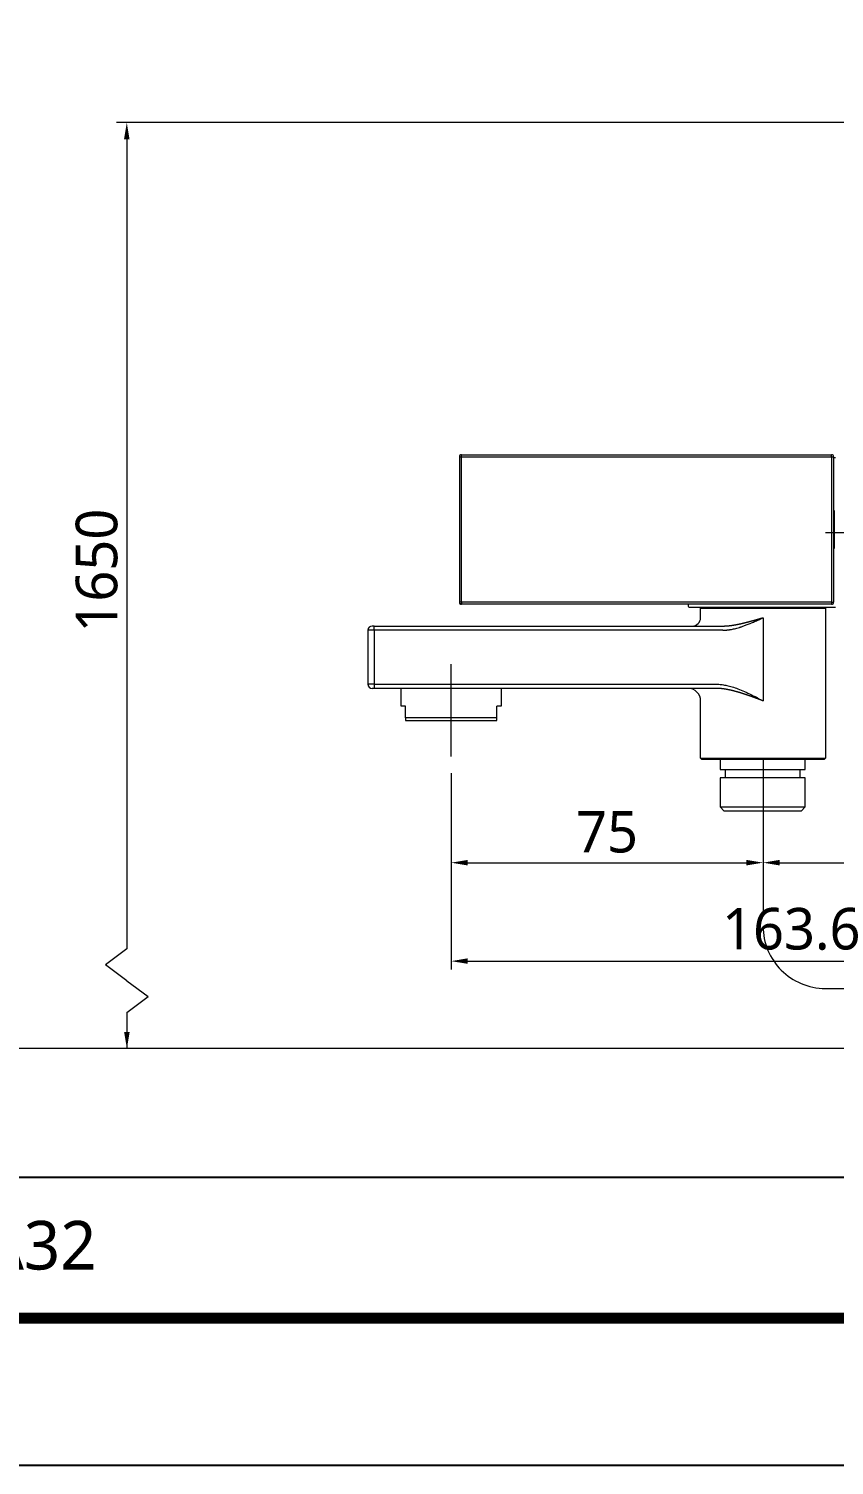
# Model space of a CAD drawing. Extents: x 4035 to 5163, y 0 to 827.
# Drawn here: x 4597.3 to 4791, y 0 to 345.6 of the extents above; entities that cross this region are included whole.
import ezdxf

# ---------------------------------------------------------------- set-up
doc = ezdxf.new("R2010")
doc.units = 0
doc.header["$LTSCALE"] = 30
doc.header["$MEASUREMENT"] = 0
doc.header["$PDMODE"] = 3
doc.header["$PDSIZE"] = -10
doc.linetypes.add('CENTER', pattern=[2, 1.25, -0.25, 0.25, -0.25])
doc.linetypes.add('HIDDEN2', pattern=[4.7625, 3.175, -1.5875])
doc.layers.get('0').update_dxf_attribs({"linetype": 'CONTINUOUS'})
doc.layers.get('DEFPOINTS').update_dxf_attribs({"linetype": 'CONTINUOUS'})
for name, color, linetype in [('1', 7, 'CONTINUOUS'), ('2', 1, 'HIDDEN2'), ('DEF_LAYER_ASSEM_MEMBER', 7, 'CONTINUOUS')]:
    doc.layers.add(name, color=color, linetype=linetype)
doc.layers.add('치수선', color=7, linetype='CONTINUOUS', lineweight=20)
doc.styles.add('Daelim Dimension', font='NanumGothic.ttf')
doc.dimstyles.new('DEFAULT', dxfattribs={"dimscale": 2, "dimtxt": 2, "dimasz": 2, "dimexe": 0, "dimexo": 2, "dimgap": 1, "dimtad": 1, "dimdec": 1, "dimzin": 9, "dimdsep": 46, "dimtxsty": 'Daelim Dimension', "dimcen": 0.5, "dimclrd": 252, "dimclre": 252, "dimclrt": 3, "dimadec": 1, "dimazin": 0, "dimtfac": 1, "dimtdec": 1, "dimtix": 1, "dimtmove": 0, "dimatfit": 3, "dimfxl": 1, "dimtolj": 1, "dimtzin": 1, "dimlwd": 9, "dimlwe": 9, "dimarcsym": 0})

# ---------------------------------------------------------------- blocks, each defined once
blk = doc.blocks.new('*D7')
at = {"color": 5, "lineweight": 9, "ltscale": 0.5, "transparency": 16777216}
for p, q in [((4698.91, 166.52), (4698.91, 142.97)), ((4773.91, 153.4), (4773.91, 142.97)), ((4702.91, 144.97), (4769.91, 144.97))]:
    blk.add_line(p, q, dxfattribs=at)
at = {"color": 5, "ltscale": 0.5, "transparency": 16777216}
for points in [[(4702.91, 145.64), (4702.91, 144.31), (4698.91, 144.97)], [(4769.91, 145.64), (4769.91, 144.31), (4773.91, 144.97)]]:
    blk.add_solid(points, dxfattribs=at)
at = {"layer": 'DEFPOINTS', "color": 0, "ltscale": 0.5, "transparency": 16777216}
for p in [(4698.91, 170.52), (4773.91, 157.4), (4773.91, 144.97)]:
    blk.add_point(p, dxfattribs=at)
at = {"color": 7, "ltscale": 0.5, "transparency": 16777216, "insert": (4736.41, 152.36), "char_height": 10, "attachment_point": 5, "style": 'Daelim Dimension'}
blk.add_mtext('\\A1;75', dxfattribs=at)
blk = doc.blocks.new('*D8')
at = {"color": 5, "lineweight": 9, "ltscale": 0.5, "transparency": 16777216}
for p, q in [((4773.91, 149.59), (4773.91, 142.97)), ((4862.5, 149.59), (4862.5, 142.97)), ((4777.91, 144.97), (4858.5, 144.97))]:
    blk.add_line(p, q, dxfattribs=at)
at = {"color": 5, "ltscale": 0.5, "transparency": 16777216}
for points in [[(4777.91, 145.64), (4777.91, 144.31), (4773.91, 144.97)], [(4858.5, 145.64), (4858.5, 144.31), (4862.5, 144.97)]]:
    blk.add_solid(points, dxfattribs=at)
at = {"layer": 'DEFPOINTS', "color": 0, "ltscale": 0.5, "transparency": 16777216}
for p in [(4773.91, 153.59), (4862.5, 153.59), (4862.5, 144.97)]:
    blk.add_point(p, dxfattribs=at)
at = {"color": 7, "ltscale": 0.5, "transparency": 16777216, "insert": (4818.21, 152.67), "char_height": 10, "attachment_point": 5, "style": 'Daelim Dimension'}
blk.add_mtext('\\A1;88.6', dxfattribs=at)
blk = doc.blocks.new('*D9')
at = {"color": 5, "lineweight": 9, "ltscale": 0.5, "transparency": 16777216}
for p, q in [((4698.91, 166.52), (4698.91, 119.29)), ((4862.5, 149.59), (4862.5, 119.29)), ((4702.91, 121.29), (4858.5, 121.29))]:
    blk.add_line(p, q, dxfattribs=at)
at = {"color": 5, "ltscale": 0.5, "transparency": 16777216}
for points in [[(4702.91, 121.96), (4702.91, 120.63), (4698.91, 121.29)], [(4858.5, 121.96), (4858.5, 120.63), (4862.5, 121.29)]]:
    blk.add_solid(points, dxfattribs=at)
at = {"layer": 'DEFPOINTS', "color": 0, "ltscale": 0.5, "transparency": 16777216}
for p in [(4698.91, 170.52), (4862.5, 153.59), (4862.5, 121.29)]:
    blk.add_point(p, dxfattribs=at)
at = {"color": 7, "ltscale": 0.5, "transparency": 16777216, "insert": (4780.71, 128.99), "char_height": 10, "attachment_point": 5, "style": 'Daelim Dimension'}
blk.add_mtext('\\A1;163.6', dxfattribs=at)

msp = doc.modelspace()

# ---------------------------------------------------------------- linework, layer by layer
at = {"color": 5, "lineweight": 9, "ltscale": 0.5}
for p, q in [((4810.76, 323.03), (4618.41, 323.03)), ((4620.93, 319.03), (4620.93, 124.26)), ((4620.93, 124.26), (4615.82, 120.42)), ((4620.93, 116.58), (4615.82, 120.42)), ((4620.93, 116.58), (4626.04, 112.74)), ((4620.93, 108.91), (4626.04, 112.74)), ((4620.93, 108.91), (4620.93, 100.34)), ((4620.93, 108.91), (4620.93, 104.23))]:
    msp.add_line(p, q, dxfattribs=at)
at = {"color": 5}
msp.add_line((4053.17, 69.28), (4961.76, 69.28), dxfattribs=at)
at = {"ltscale": 0.5}
msp.add_lwpolyline([(4035.03, 0), (5163.43, 0), (5163.43, 826.8), (4035.03, 826.8)], close=True, dxfattribs=at)
at = {"color": 5, "linetype": 'ByBlock', "lineweight": 200, "const_width": 2.6}
msp.add_lwpolyline([(4053.17, 35.4), (5145.17, 35.4), (5145.17, 807.6), (4053.17, 807.6)], close=True, dxfattribs=at)
at = {"color": 5, "ltscale": 0.5}
for points in [[(4620.24, 319.03), (4621.57, 319.03), (4620.91, 323.03)], [(4620.26, 104.23), (4621.6, 104.23), (4620.93, 100.23)]]:
    msp.add_solid(points, dxfattribs=at)
at = {"layer": '1', "color": 7, "linetype": 'Continuous', "lineweight": 18}
for p, q in [((4700.89, 242.63), (4700.89, 207.63)), ((4701.39, 243.13), (4790.39, 243.13)), ((4790.89, 242.63), (4790.89, 207.63)), ((4790.99, 229.52), (4790.99, 220.72)), ((4790.9, 228.03), (4790.89, 228.03)), ((4790.9, 228.03), (4790.89, 228.03)), ((4790.89, 227.72), (4790.9, 227.72)), ((4790.89, 227.71), (4790.89, 227.71)), ((4790.89, 227.22), (4790.89, 227.22)), ((4790.9, 227.08), (4790.89, 227.08)), ((4790.89, 223.17), (4790.9, 223.17)), ((4790.89, 223.03), (4790.89, 223.03)), ((4790.89, 222.54), (4790.89, 222.54)), ((4790.9, 222.53), (4790.89, 222.53)), ((4790.89, 222.21), (4790.9, 222.21)), ((4790.89, 222.21), (4790.9, 222.21)), ((4790.39, 207.13), (4701.39, 207.13)), ((4759.11, 206.41), (4758.91, 206.21)), ((4758.91, 206.21), (4788.91, 206.21)), ((4758.91, 203.91), (4758.91, 206.21)), ((4788.91, 206.21), (4788.71, 206.41)), ((4788.91, 206.21), (4788.91, 170.11)), ((4678.91, 200.91), (4678.91, 187.91)), ((4680.41, 201.91), (4679.91, 201.91)), ((4680.41, 201.84), (4680.41, 201.91)), ((4679.02, 187.91), (4678.91, 187.91)), ((4680.41, 186.91), (4679.91, 186.91)), ((4686.91, 182.61), (4686.91, 186.91)), ((4710.91, 186.91), (4710.91, 182.61)), ((4758.91, 170.11), (4758.91, 183.91)), ((4687.91, 182.61), (4686.91, 182.61)), ((4710.91, 182.61), (4709.91, 182.61)), ((4709.7, 179.11), (4688.12, 179.11)), ((4758.91, 170.11), (4759.11, 169.91)), ((4758.91, 170.11), (4788.91, 170.11)), ((4759.11, 169.91), (4788.71, 169.91)), ((4763.58, 169.91), (4763.58, 167.4)), ((4784.08, 167.4), (4784.08, 169.91)), ((4788.71, 169.91), (4788.91, 170.11)), ((4763.58, 167.4), (4784.08, 167.4)), ((4764.83, 167.4), (4764.83, 165.4)), ((4782.83, 165.4), (4782.83, 167.4)), ((4784.08, 165.4), (4763.58, 165.4)), ((4763.58, 165.4), (4763.58, 158.4)), ((4784.08, 158.4), (4784.08, 165.4)), ((4763.58, 158.4), (4784.08, 158.4)), ((4763.58, 158.4), (4764.58, 157.4)), ((4783.08, 157.4), (4764.58, 157.4)), ((4783.08, 157.4), (4784.08, 158.4))]:
    msp.add_line(p, q, dxfattribs=at)
at = {"layer": '1', "color": 7, "linetype": 'Continuous', "lineweight": 13}
for p, q in [((4700.89, 242.63), (4701.39, 242.63)), ((4701.39, 242.63), (4701.39, 243.13)), ((4701.39, 207.63), (4701.39, 242.63)), ((4701.39, 242.63), (4790.39, 242.63)), ((4790.39, 242.63), (4790.39, 243.13)), ((4790.39, 242.63), (4790.89, 242.63)), ((4790.39, 242.63), (4790.39, 207.63)), ((4790.9, 228.02), (4790.89, 228.02)), ((4790.89, 227.71), (4790.89, 227.67)), ((4790.89, 227.67), (4790.89, 227.67)), ((4790.89, 227.67), (4790.89, 227.38)), ((4790.89, 227.38), (4790.89, 227.38)), ((4790.89, 227.38), (4790.89, 227.22)), ((4790.9, 228.02), (4790.9, 227.72)), ((4790.9, 227.08), (4790.9, 223.17)), ((4790.89, 223.03), (4790.89, 222.87)), ((4790.89, 222.87), (4790.89, 222.58)), ((4790.89, 222.87), (4790.89, 222.87)), ((4790.89, 222.58), (4790.89, 222.54)), ((4790.89, 222.58), (4790.89, 222.58)), ((4790.9, 222.23), (4790.89, 222.23)), ((4790.9, 222.53), (4790.9, 222.23)), ((4701.39, 207.63), (4700.89, 207.63)), ((4790.39, 207.63), (4701.39, 207.63)), ((4701.39, 207.63), (4701.39, 207.27)), ((4790.39, 207.63), (4790.89, 207.63)), ((4790.39, 207.63), (4790.39, 207.13)), ((4701.39, 207.27), (4701.39, 207.13)), ((4680.41, 200.91), (4678.91, 200.91)), ((4680.41, 200.91), (4680.41, 201.84)), ((4680.41, 200.91), (4680.41, 187.91)), ((4680.41, 187.91), (4679.02, 187.91)), ((4680.41, 187.91), (4680.41, 186.91)), ((4680.41, 187.91), (4762.6, 187.91))]:
    msp.add_line(p, q, dxfattribs=at)
at = {"layer": '1', "color": 7, "linetype": 'Continuous', "lineweight": 18}
for centre, radius, start, end in [((4701.39, 242.63), 0.5, 90, 180), ((4790.39, 242.63), 0.5, 0, 90), ((4791.09, 229.52), 0.1, 90, 180), ((4790.89, 227.81), 0.1, 270, 359.9995), ((4790.89, 222.44), 0.1, 0.0005, 90), ((4791.09, 220.72), 0.1, 180, 270), ((4701.39, 207.63), 0.5, 180, 270), ((4790.39, 207.63), 0.5, 270, 0), ((4679.91, 200.91), 1, 90, 180), ((4756.91, 203.91), 2, 270, 359.9767), ((4679.91, 187.91), 1, 180, 270), ((4755.91, 183.91), 3, 359.9774, 90)]:
    msp.add_arc(centre, radius, start, end, dxfattribs=at)
for centre, ratio, start_param, end_param in [((4790.89, 228.11), 0.892029, 4.738809, 6.283507), ((4790.89, 227.19), 0.364402, 0, 1.570815), ((4790.89, 227.8), 0.799, 4.738349, 5.728647), ((4790.89, 227.14), 0.601331, 4.738816, 6.283434), ((4790.89, 223.06), 0.364402, 4.712435, 6.283135), ((4790.89, 223.11), 0.601331, 6.283061, 7.827678), ((4790.89, 222.45), 0.799, 0.554539, 1.544838), ((4790.89, 222.14), 0.892029, 6.283028, 7.827651)]:
    msp.add_ellipse(centre, major_axis=(0.1, 0), ratio=ratio, start_param=start_param, end_param=end_param, dxfattribs=at)
at = {"layer": '1', "color": 7, "linetype": 'Continuous', "lineweight": 13}
for centre, major_axis, ratio, start_param, end_param in [((4790.89, 227.75), (-0.1, 0), 0.749281, 1.570796, 3.141593), ((4790.89, 227.44), (0.1, 0), 0.662252, 4.712389, 6.283151), ((4790.89, 222.81), (-0.1, 0), 0.662252, 3.141593, 4.712389), ((4790.89, 222.5), (0.1, 0), 0.749281, 0.000034, 1.570796), ((4701.39, 207.63), (-0.5, 0), 0.707107, 0, 0.955317), ((4701.39, 207.63), (-0.5, 0), 0.707107, 0.955317, 1.570796)]:
    msp.add_ellipse(centre, major_axis=major_axis, ratio=ratio, start_param=start_param, end_param=end_param, dxfattribs=at)
at = {"layer": '1', "color": 7, "linetype": 'Continuous', "lineweight": 18}
for points, knots in [([(4790.99, 228.1), (4790.98, 228.09), (4790.97, 228.08), (4790.95, 228.05), (4790.92, 228.04), (4790.9, 228.04), (4790.89, 228.04)], [0, 0, 0, 0, 0.260352, 0.516804, 0.765036, 1, 1, 1, 1]), ([(4790.89, 227.22), (4790.89, 227.21), (4790.89, 227.18), (4790.89, 227.15), (4790.89, 227.11), (4790.9, 227.09), (4790.9, 227.08)], [0, 0, 0, 0, 0.250026, 0.500053, 0.750079, 1, 1, 1, 1]), ([(4790.9, 228.04), (4790.9, 228.04), (4790.9, 228.03), (4790.9, 228.03), (4790.9, 228.02)], [0, 0, 0, 0, 0.461491, 1, 1, 1, 1]), ([(4790.9, 223.17), (4790.9, 223.16), (4790.89, 223.14), (4790.89, 223.1), (4790.89, 223.06), (4790.89, 223.04), (4790.89, 223.03)], [0, 0, 0, 0, 0.25, 0.5, 0.75, 1, 1, 1, 1]), ([(4790.89, 222.21), (4790.9, 222.21), (4790.92, 222.21), (4790.95, 222.19), (4790.97, 222.17), (4790.98, 222.15), (4790.99, 222.14)], [0, 0, 0, 0, 0.234964, 0.483196, 0.739648, 1, 1, 1, 1]), ([(4790.9, 222.23), (4790.9, 222.22), (4790.9, 222.21), (4790.9, 222.21), (4790.9, 222.21)], [0, 0, 0, 0, 0.539471, 1, 1, 1, 1]), ([(4680.42, 201.84), (4680.37, 201.85), (4680.27, 201.87), (4680.15, 201.89), (4680.08, 201.91), (4680.06, 201.91), (4680.06, 201.91)], [0, 0, 0, 0, 0.275858, 0.537868, 0.780634, 1, 1, 1, 1]), ([(4764.27, 201.91), (4764.29, 201.91), (4764.32, 201.91), (4764.37, 201.91), (4764.42, 201.91), (4764.48, 201.91), (4764.53, 201.91), (4764.58, 201.91), (4764.64, 201.91), (4764.69, 201.92), (4764.75, 201.92), (4764.8, 201.92), (4764.86, 201.92), (4764.91, 201.93), (4764.97, 201.93), (4765.02, 201.93), (4765.08, 201.94), (4765.14, 201.94), (4765.19, 201.94), (4765.25, 201.95), (4765.31, 201.95), (4765.37, 201.96), (4765.41, 201.96), (4765.44, 201.96), (4765.44, 201.96)], [0, 0, 0, 0, 0.043982, 0.088264, 0.132847, 0.177728, 0.222908, 0.268386, 0.314161, 0.360232, 0.4066, 0.453263, 0.500221, 0.547473, 0.595018, 0.642857, 0.690987, 0.739409, 0.788122, 0.837126, 0.886419, 0.936001, 0.985872, 1, 1, 1, 1]), ([(4679.02, 187.91), (4679, 187.85), (4678.98, 187.73), (4679, 187.54), (4679.07, 187.36), (4679.16, 187.25), (4679.21, 187.2)], [0, 0, 0, 0, 0.247249, 0.499138, 0.751529, 1, 1, 1, 1]), ([(4762.6, 187.91), (4762.9, 187.91), (4763.55, 187.88), (4764.63, 187.74), (4765.82, 187.48), (4767.15, 187.09), (4768.62, 186.53), (4770.23, 185.82), (4771.98, 184.94), (4773.25, 184.26), (4773.91, 183.91)], [0, 0, 0, 0, 0.125, 0.25, 0.375, 0.5, 0.625, 0.75, 0.875, 1, 1, 1, 1]), ([(4764.04, 186.82), (4764.03, 186.82), (4763.99, 186.83), (4763.91, 186.84), (4763.8, 186.85), (4763.68, 186.86), (4763.57, 186.87), (4763.46, 186.88), (4763.35, 186.88), (4763.24, 186.89), (4763.13, 186.9), (4763.02, 186.9), (4762.91, 186.9), (4762.81, 186.91), (4762.7, 186.91), (4762.63, 186.91), (4762.6, 186.91)], [0, 0, 0, 0, 0.007883, 0.088177, 0.16782, 0.246808, 0.32514, 0.402811, 0.479818, 0.556158, 0.631827, 0.706823, 0.781141, 0.854779, 0.927733, 1, 1, 1, 1]), ([(4687.91, 179.81), (4687.91, 179.72), (4687.91, 179.64), (4687.91, 179.49), (4687.91, 179.43), (4687.91, 179.33), (4687.91, 179.29), (4687.91, 179.24), (4687.91, 179.23), (4687.91, 179.23)], [0, 0, 0, 0, 0.25, 0.25, 0.5, 0.5, 0.75, 0.75, 1, 1, 1, 1]), ([(4709.91, 179.23), (4709.91, 179.23), (4709.91, 179.24), (4709.91, 179.29), (4709.91, 179.33), (4709.91, 179.43), (4709.91, 179.49), (4709.91, 179.64), (4709.91, 179.72), (4709.91, 179.81)], [0, 0, 0, 0, 0.25, 0.25, 0.5, 0.5, 0.75, 0.75, 1, 1, 1, 1])]:
    msp.add_open_spline(points, degree=3, knots=knots, dxfattribs=at)
for points in [[(4680.41, 201.91), (4764.27, 201.91)], [(4762.6, 186.91), (4680.41, 186.91)], [(4687.91, 179.81), (4687.91, 182.61)], [(4709.91, 179.81), (4709.91, 182.61)], [(4687.91, 179.23), (4688.12, 179.11)], [(4709.7, 179.11), (4709.91, 179.23)]]:
    msp.add_open_spline(points, degree=1, dxfattribs=at)
at = {"layer": '1', "color": 7, "linetype": 'Continuous', "lineweight": 13}
for points in [[(4764.27, 200.91), (4680.41, 200.91)], [(4773.91, 203.91), (4773.91, 183.91)]]:
    msp.add_open_spline(points, degree=1, dxfattribs=at)
for points, knots in [([(4764.27, 200.91), (4764.28, 200.91), (4764.32, 200.91), (4764.36, 200.91), (4764.41, 200.91), (4764.46, 200.91), (4764.51, 200.91), (4764.55, 200.91), (4764.6, 200.91), (4764.65, 200.92), (4764.7, 200.92), (4764.75, 200.92), (4764.8, 200.92), (4764.85, 200.93), (4764.9, 200.93), (4764.95, 200.93), (4765, 200.94), (4765.05, 200.94), (4765.1, 200.94), (4765.15, 200.95), (4765.2, 200.95), (4765.26, 200.96), (4765.31, 200.96), (4765.36, 200.97), (4765.41, 200.97), (4765.46, 200.98), (4765.52, 200.99), (4765.57, 200.99), (4765.62, 201), (4765.68, 201.01), (4765.73, 201.01), (4765.78, 201.02), (4765.84, 201.03), (4765.89, 201.04), (4765.95, 201.04), (4766, 201.05), (4766.2, 201.08), (4766.55, 201.15), (4767.08, 201.26), (4767.65, 201.41), (4768.12, 201.54), (4768.49, 201.66), (4768.77, 201.75), (4769.11, 201.87), (4769.63, 202.05), (4770.22, 202.28), (4770.85, 202.54), (4771.38, 202.76), (4771.87, 202.97), (4772.36, 203.2), (4772.88, 203.43), (4773.41, 203.67), (4773.75, 203.83), (4773.91, 203.91)], [0, 0, 0, 0, 0.004624, 0.009273, 0.013946, 0.018643, 0.023365, 0.028112, 0.032883, 0.037679, 0.042499, 0.047344, 0.052213, 0.057107, 0.062025, 0.066968, 0.071936, 0.076928, 0.081944, 0.086985, 0.09205, 0.09714, 0.102254, 0.107392, 0.112554, 0.11774, 0.122951, 0.128185, 0.133444, 0.138726, 0.144032, 0.149361, 0.154715, 0.160092, 0.165492, 0.170917, 0.176365, 0.22456, 0.277458, 0.335025, 0.397241, 0.420758, 0.450214, 0.485587, 0.526858, 0.61254, 0.670226, 0.728265, 0.780797, 0.827846, 0.889193, 0.946572, 1, 1, 1, 1]), ([(4765.44, 201.96), (4765.46, 201.96), (4765.49, 201.97), (4765.54, 201.97), (4765.6, 201.98), (4765.66, 201.98), (4765.72, 201.99), (4765.78, 202), (4765.84, 202), (4765.91, 202.01), (4765.97, 202.02), (4766.03, 202.03), (4766.09, 202.03), (4766.15, 202.04), (4766.22, 202.05), (4766.28, 202.06), (4766.34, 202.07), (4766.4, 202.07), (4766.47, 202.08), (4766.53, 202.09), (4766.6, 202.1), (4766.66, 202.11), (4766.73, 202.12), (4766.79, 202.13), (4766.86, 202.14), (4766.92, 202.16), (4766.99, 202.17), (4767.06, 202.18), (4767.12, 202.19), (4767.19, 202.2), (4767.26, 202.21), (4767.33, 202.23), (4767.39, 202.24), (4767.46, 202.25), (4767.53, 202.26), (4767.6, 202.28), (4767.67, 202.29), (4767.74, 202.3), (4767.81, 202.32), (4767.88, 202.33), (4767.95, 202.35), (4768.02, 202.36), (4768.09, 202.38), (4768.16, 202.39), (4768.23, 202.41), (4768.3, 202.42), (4768.38, 202.44), (4768.45, 202.45), (4768.52, 202.47), (4768.59, 202.48), (4768.67, 202.5), (4768.74, 202.52), (4768.82, 202.54), (4768.89, 202.55), (4768.96, 202.57), (4769.05, 202.59), (4769.14, 202.61), (4769.24, 202.63), (4769.34, 202.66), (4769.45, 202.69), (4769.56, 202.71), (4769.67, 202.74), (4769.79, 202.77), (4769.91, 202.8), (4770.03, 202.83), (4770.16, 202.86), (4770.29, 202.9), (4770.42, 202.93), (4770.56, 202.97), (4770.7, 203), (4770.84, 203.04), (4770.98, 203.08), (4771.13, 203.12), (4771.28, 203.16), (4771.44, 203.2), (4771.59, 203.25), (4771.75, 203.29), (4771.92, 203.34), (4772.08, 203.38), (4772.25, 203.43), (4772.42, 203.48), (4772.6, 203.53), (4772.78, 203.58), (4772.96, 203.63), (4773.14, 203.69), (4773.33, 203.74), (4773.52, 203.8), (4773.72, 203.85), (4773.85, 203.89), (4773.91, 203.91)], [0, 0, 0, 0, 0.004911, 0.011787, 0.018702, 0.025656, 0.032649, 0.039681, 0.046751, 0.053861, 0.061008, 0.068195, 0.07542, 0.082683, 0.089984, 0.097324, 0.104702, 0.112118, 0.119572, 0.127064, 0.134593, 0.142161, 0.149767, 0.15741, 0.165091, 0.172809, 0.180565, 0.188359, 0.19619, 0.204058, 0.211964, 0.219907, 0.227887, 0.235905, 0.24396, 0.252052, 0.260181, 0.268347, 0.27655, 0.284791, 0.293068, 0.301382, 0.309734, 0.318122, 0.326547, 0.335009, 0.343508, 0.352044, 0.360617, 0.369227, 0.377874, 0.386557, 0.395278, 0.404036, 0.41283, 0.421662, 0.433219, 0.445157, 0.457474, 0.470169, 0.483242, 0.49669, 0.510513, 0.524711, 0.539282, 0.554225, 0.569541, 0.585227, 0.601284, 0.61771, 0.634506, 0.65167, 0.669203, 0.687104, 0.705373, 0.72401, 0.743014, 0.762388, 0.782129, 0.80224, 0.82272, 0.843571, 0.864793, 0.886388, 0.908356, 0.9307, 0.953421, 0.97652, 1, 1, 1, 1]), ([(4773.91, 183.91), (4773.87, 183.92), (4773.8, 183.95), (4773.68, 183.99), (4773.57, 184.04), (4773.46, 184.08), (4773.35, 184.12), (4773.24, 184.16), (4773.13, 184.2), (4773.02, 184.24), (4772.92, 184.28), (4772.81, 184.32), (4772.71, 184.36), (4772.6, 184.4), (4772.5, 184.44), (4772.4, 184.48), (4772.29, 184.51), (4772.19, 184.55), (4772.09, 184.59), (4772, 184.62), (4771.9, 184.66), (4771.8, 184.7), (4771.7, 184.73), (4771.61, 184.77), (4771.51, 184.8), (4771.42, 184.84), (4771.33, 184.87), (4771.23, 184.9), (4771.14, 184.93), (4771.05, 184.97), (4770.96, 185), (4770.87, 185.03), (4770.79, 185.06), (4770.7, 185.09), (4770.61, 185.12), (4770.53, 185.15), (4770.44, 185.18), (4770.36, 185.21), (4770.28, 185.24), (4770.19, 185.27), (4770.11, 185.3), (4770.03, 185.32), (4769.95, 185.35), (4769.87, 185.38), (4769.8, 185.4), (4769.72, 185.43), (4769.64, 185.45), (4769.57, 185.48), (4769.49, 185.5), (4769.42, 185.53), (4769.35, 185.55), (4769.28, 185.57), (4769.21, 185.6), (4769.14, 185.62), (4769.07, 185.64), (4769, 185.66), (4768.93, 185.68), (4768.86, 185.71), (4768.8, 185.73), (4768.73, 185.75), (4768.67, 185.77), (4768.61, 185.79), (4768.55, 185.8), (4768.49, 185.82), (4768.43, 185.84), (4768.37, 185.86), (4768.31, 185.88), (4768.22, 185.9), (4768.11, 185.94), (4767.97, 185.98), (4767.83, 186.02), (4767.7, 186.06), (4767.56, 186.1), (4767.42, 186.13), (4767.29, 186.17), (4767.16, 186.21), (4767.02, 186.24), (4766.89, 186.28), (4766.76, 186.31), (4766.62, 186.34), (4766.49, 186.38), (4766.36, 186.41), (4766.23, 186.44), (4766.1, 186.47), (4765.98, 186.5), (4765.85, 186.52), (4765.72, 186.55), (4765.6, 186.58), (4765.47, 186.6), (4765.35, 186.63), (4765.22, 186.65), (4765.1, 186.67), (4764.98, 186.69), (4764.85, 186.71), (4764.73, 186.73), (4764.61, 186.75), (4764.49, 186.77), (4764.38, 186.78), (4764.26, 186.8), (4764.15, 186.81), (4764.07, 186.82), (4764.04, 186.82)], [0, 0, 0, 0, 0.011767, 0.023438, 0.035015, 0.046498, 0.057887, 0.069183, 0.080385, 0.091494, 0.102511, 0.113435, 0.124268, 0.135008, 0.145657, 0.156214, 0.16668, 0.177055, 0.18734, 0.197533, 0.207636, 0.217648, 0.22757, 0.237401, 0.247142, 0.256793, 0.266354, 0.275825, 0.285206, 0.294497, 0.303698, 0.312808, 0.321829, 0.33076, 0.3396, 0.34835, 0.357011, 0.36558, 0.37406, 0.382449, 0.390748, 0.398956, 0.407074, 0.415101, 0.423036, 0.430881, 0.438635, 0.446298, 0.453869, 0.461349, 0.468737, 0.476033, 0.483238, 0.49035, 0.49737, 0.504298, 0.511133, 0.517875, 0.524525, 0.531081, 0.537544, 0.543914, 0.55019, 0.556372, 0.562461, 0.568455, 0.574355, 0.58016, 0.594266, 0.608289, 0.622229, 0.636085, 0.649858, 0.663548, 0.677154, 0.690676, 0.704116, 0.717472, 0.730744, 0.743932, 0.757037, 0.770057, 0.782993, 0.795845, 0.808612, 0.821294, 0.83389, 0.846402, 0.858827, 0.871166, 0.883419, 0.895585, 0.907663, 0.919655, 0.931558, 0.943373, 0.955099, 0.966736, 0.978283, 0.98974, 1, 1, 1, 1])]:
    msp.add_open_spline(points, degree=3, knots=knots, dxfattribs=at)
at = {"layer": '1', "color": 7, "linetype": 'Continuous', "lineweight": 18}
msp.add_rational_spline([(4709.91, 179.81), (4706.77, 179.81), (4698.91, 179.81), (4691.05, 179.81), (4687.91, 179.81)], [1, 0.836556222541, 1, 0.836556222541, 1], degree=2, knots=[0, 0, 0, 0.5, 0.5, 1, 1, 1], dxfattribs=at)
at = {"layer": '2', "color": 7, "linetype": 'Continuous', "lineweight": 18}
for p, q in [((4791.38, 242.41), (4790.89, 242.41)), ((4755.88, 207.13), (4755.88, 206.91)), ((4756.38, 206.41), (4791.38, 206.41))]:
    msp.add_line(p, q, dxfattribs=at)
msp.add_arc((4756.38, 206.91), 0.5, 180, 270, dxfattribs=at)
at = {"layer": 'DEF_LAYER_ASSEM_MEMBER', "color": 1, "linetype": 'CENTER', "lineweight": 5}
for p, q in [((4788.9, 224.41), (4825.06, 224.41)), ((4698.91, 170.52), (4698.91, 192.77)), ((4773.91, 170.11), (4773.91, 129.72)), ((4788.91, 114.72), (4797.6, 114.72))]:
    msp.add_line(p, q, dxfattribs=at)
msp.add_arc((4788.91, 129.72), 15, 180, 270, dxfattribs=at)
at = {"layer": '치수선'}
msp.add_line((4862.5, 100.23), (4162.95, 100.23), dxfattribs=at)

# ---------------------------------------------------------------- texts
at = {"color": 7, "ltscale": 0.5, "insert": (4613.7, 215.24), "char_height": 10, "attachment_point": 5, "rotation": 90, "style": 'Daelim Dimension'}
msp.add_mtext('\\A1;1650', dxfattribs=at)
at = {"color": 2, "insert": (4255.75, 58.8), "char_height": 11.7115, "width": 518.4179, "attachment_point": 1, "style": 'Daelim Dimension'}
msp.add_mtext('대림바스(주) 샤워욕조_DURO_샤워욕조수전_HFB A32', dxfattribs=at)

# ---------------------------------------------------------------- dimensions: what is measured, and where the dimension line sits
at = {"color": 5, "ltscale": 0.5}
for base, p1, p2, picture, middle in [((4773.91, 144.97), (4698.91, 170.52), (4773.91, 157.4), '*D7', (4736.41, 152.36)), ((4862.5, 121.29), (4698.91, 170.52), (4862.5, 153.59), '*D9', (4780.71, 128.99)), ((4862.5, 144.97), (4773.91, 153.59), (4862.5, 153.59), '*D8', (4818.21, 152.67))]:
    dim = msp.add_linear_dim(base=base, p1=p1, p2=p2, dimstyle='DEFAULT', override={"dimtxt": 5, "dimexe": 1, "dimclrd": 5, "dimclre": 5, "dimclrt": 7}, dxfattribs=at)
    dim.commit()
    dim.dimension.update_dxf_attribs({"geometry": picture, "text_midpoint": middle})

doc.saveas('drawing.dxf')
